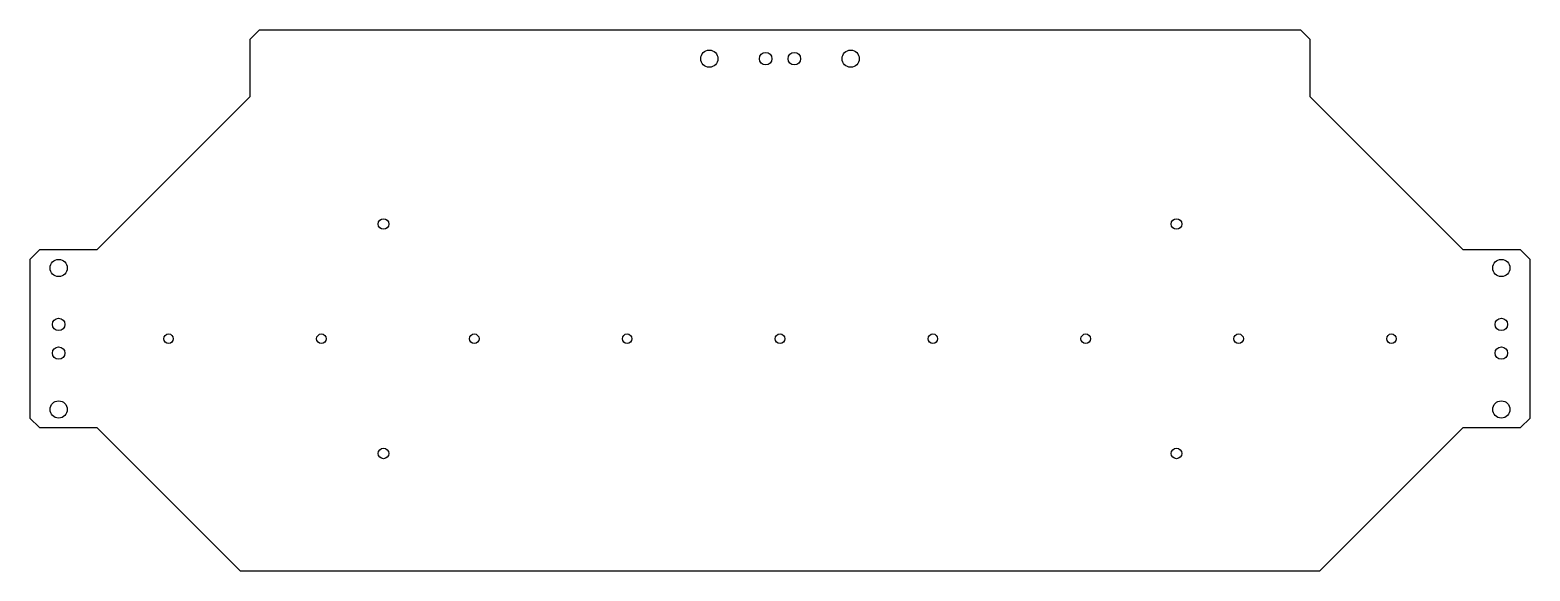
# Model space of a CAD drawing. Header units: millimetres. Extents: x -392 to 392, y -121 to 161.
import ezdxf

# ---------------------------------------------------------------- set-up
doc = ezdxf.new("R2010")
doc.units = ezdxf.units.MM

msp = doc.modelspace()

# ---------------------------------------------------------------- linework, layer by layer
msp.add_lwpolyline([(-387.5, 46.5), (-392.5, 41.5), (-392.5, -41.5), (-387.5, -46.5), (-357.5, -46.5), (-282.5, -121.5), (282.5, -121.5), (357.5, -46.5), (387.5, -46.5), (392.5, -41.5), (392.5, 41.5), (387.5, 46.5), (357.5, 46.5), (277.5, 126.5), (277.5, 156.5), (272.5, 161.5), (-272.5, 161.5), (-277.5, 156.5), (-277.5, 126.5), (-357.5, 46.5)], close=True)
for centre, radius in [((-37, 146.5), 4.5), ((-7.5, 146.5), 3.25), ((7.5, 146.5), 3.25), ((37, 146.5), 4.5), ((-207.5, 60), 2.75), ((207.5, 60), 2.75), ((-377.5, 37), 4.5), ((377.5, 37), 4.5), ((-377.5, 7.5), 3.25), ((377.5, 7.5), 3.25), ((-320, 0), 2.5), ((-240, 0), 2.5), ((-160, 0), 2.5), ((-80, 0), 2.5), ((0, 0), 2.5), ((80, 0), 2.5), ((160, 0), 2.5), ((240, 0), 2.5), ((320, 0), 2.5), ((-377.5, -7.5), 3.25), ((377.5, -7.5), 3.25), ((-377.5, -37), 4.5), ((377.5, -37), 4.5), ((-207.5, -60), 2.75), ((207.5, -60), 2.75)]:
    msp.add_circle(centre, radius)

doc.saveas('drawing.dxf')
